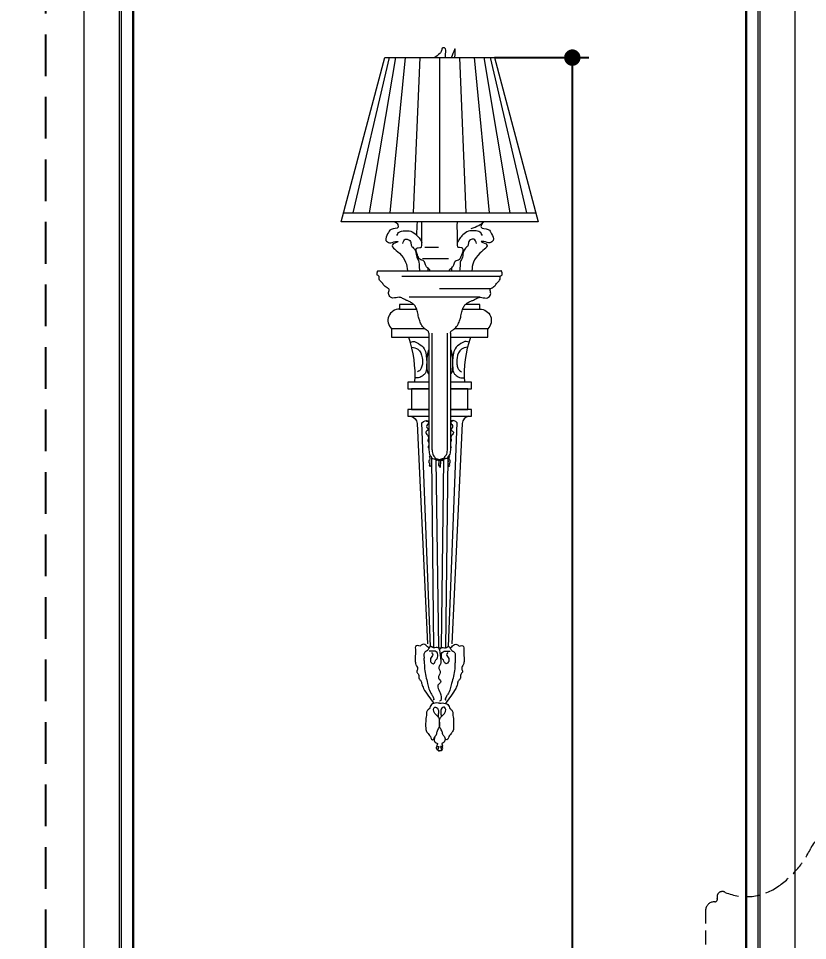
# Model space of a CAD drawing. Header units: inches. Extents: x 230831 to 416194, y 441295 to 526666.
# Drawn here: x 258397 to 259118, y 450510 to 451353 of the extents above; entities that cross this region are included whole.
import ezdxf

# ---------------------------------------------------------------- set-up
doc = ezdxf.new("R2010")
doc.units = ezdxf.units.IN
doc.header["$MEASUREMENT"] = 0
doc.linetypes.add('TRATTEGGIATA', pattern=[19.049999999999997, 12.7, -6.35])
for name, color, linetype in [('brass', 40, 'Continuous'), ('CQ Plaster', 1, 'Continuous'), ('CQ section wall', 3, 'Continuous'), ('CQ SPOT DETAIL DIMENSION', 9, 'Continuous'), ('FURNITURE', 200, 'Continuous'), ('LIGHT', 130, 'Continuous'), ('xref grd floor$2$CQ Wall hatch_CHB', 8, 'Continuous')]:
    doc.layers.add(name, color=color, linetype=linetype)
doc.layers.add('CQ gypsum 2', color=42, linetype='Continuous', lineweight=0)
doc.styles.get("Standard").update_dxf_attribs({"font": 'arial.ttf'})
doc.dimstyles.new('chester 15', dxfattribs={"dimscale": 0.15, "dimtxt": 150, "dimasz": 100, "dimexe": 100, "dimexo": 0, "dimgap": 80, "dimtad": 1, "dimdec": 0, "dimzin": 0, "dimdsep": 46, "dimtxsty": 'Standard', "dimblk": 'DOT', "dimcen": 100, "dimclrd": 1, "dimclre": 1, "dimclrt": 3, "dimadec": 0, "dimazin": 0, "dimtfac": 1, "dimtdec": 0, "dimtofl": 0, "dimtmove": 0, "dimatfit": 3, "dimfxl": 1, "dimtolj": 1, "dimtzin": 0, "dimlwd": -1, "dimarcsym": 0})

# ---------------------------------------------------------------- blocks, each defined once
blk = doc.blocks.new('section c and d')
at = {"layer": 'xref grd floor$2$CQ Wall hatch_CHB', "extrusion": (-2.772420434295382e-08, -3.397086406510971e-09, 0.9999999999999997)}
h = blk.add_hatch(dxfattribs=at)
h.set_pattern_fill('AR-CONC', color=256, scale=10, angle=-13.97142328298568, style=0)
h.set_pattern_definition([(36.02857671701432, (-139.3556818018742, 1.243151257490035e-12), (68.08902030313811, -23.40695012282138), [7.5, -82.5]), (341.0285767170143, (-139.3556818018742, 1.243151257490035e-12), (4.696115536243854, 76.34393155101377), [6, -66]), (86.48002117701432, (-133.6815968482897, -1.95057909910514), (72.78513543292053, 52.93698073081792), [6.374019199999999, -70.1142112]), (32.21277671701431, (-134.5269233425438, 19.40832532037465), (99.57057156855136, -41.82951326026698), [11.25, -123.75]), (82.66421220701432, (-126.2293796823606, 15.92253007405553), (114.2200327004979, 71.963769638355), [9.5610342, -105.171376]), (337.2127407070143, (-134.5269233425438, 19.40832532037465), (114.2200326282029, 71.96376960434766), [9, -99.0000001]), (7.028576717014317, (-126.0299502971898, 12.14186476061622), (48.20408439676903, -53.482391937558), [7.5, -82.5]), (312.0285767170143, (-126.0299502971898, 12.14186476061622), (41.11958765836167, 64.49518506525843), [6, -66]), (57.48002145701431, (-122.0129432920685, 7.684998795660059), (89.32367130771905, 11.0127931513372), [6.374019000000001, -70.1142112]), (23.52857671701431, (-139.3556818018742, 1.243151257490035e-12), (9.217332202968066, 32.01097604041664), [0, -65.19999999999999, 0, -67, 0, -66.25]), (353.5285767170143, (-139.3556818018742, 1.243151257490035e-12), (35.05129027384105, 31.92285780031193), [0, -38.2, 0, -63.7, 0, -25.25]), (313.5285767170143, (-160.9959645340905, 5.384065682154374), (51.25843738430945, -15.07725946313946), [0, -25, 0, -78, 0, -103.5]), (303.5285767170143, (-170.7001271942772, 7.798444911819455), (59.01024838598841, -4.365975426402727), [0, -32.5, 0, -51.8, 0, -73.5])])
h.paths.add_polyline_path([(248875.6379114118, 453817.1762365347), (248875.6379114118, 453567.1762365347), (245808.1390208977, 453567.1762365347), (245808.1390208977, 453817.1762365347)])
h.paths.add_polyline_path([(248875.6379114117, 449317.1762365347), (248875.6379114118, 449117.1762365347), (245808.1390208977, 449117.1762365347), (245808.1390208977, 449317.1762365347)])
at = {"layer": 'CQ Plaster', "color": 8, "linetype": 'TRATTEGGIATA', "ltscale": 3}
blk.add_line((247778.1390208978, 453567.1762365347, 0.000308660553070675), (247778.1390208978, 449317.1762365347, 0.000308660553070675), dxfattribs=at)
blk = doc.blocks.new('_Dot')
at = {"color": 0, "linetype": 'ByBlock', "lineweight": -2}
blk.add_line((-0.5, 0), (-1, 0), dxfattribs=at)
at = {"color": 0, "linetype": 'ByBlock', "const_width": 0.5}
blk.add_lwpolyline([(-0.25, 0, 1), (0.25, 0, 1)], format="xyb", close=True, dxfattribs=at)
blk = doc.blocks.new('*D226')
at = {"layer": 'CQ SPOT DETAIL DIMENSION', "color": 1, "lineweight": -2, "transparency": 16777216}
for p, q in [((258517.08576188, 452417.1756109033), (258294.4804512619, 452417.1756109033)), ((258517.0857618799, 449417.1762365348), (258294.4804512619, 449417.1762365348))]:
    blk.add_line(p, q, dxfattribs=at)
at = {"layer": 'CQ SPOT DETAIL DIMENSION', "color": 1, "transparency": 16777216}
blk.add_line((258309.4804512619, 452402.1756109033), (258309.4804512619, 449432.1762365348), dxfattribs=at)
at = {"layer": 'Defpoints', "color": 0, "transparency": 16777216}
for p in [(258517.08576188, 452417.1756109033, 0.0003290892201699618), (258309.4804512619, 449417.1762365348), (258517.0857618799, 449417.1762365348, 0.0003373635443084944)]:
    blk.add_point(p, dxfattribs=at)
at = {"layer": 'CQ SPOT DETAIL DIMENSION', "color": 1, "transparency": 16777216, "xscale": 15, "yscale": 15, "zscale": 15}
for p, rotation in [((258309.4804512619, 452417.1756109033), 90), ((258309.4804512619, 449417.1762365348), 270)]:
    blk.add_blockref('_Dot', p, dxfattribs=dict(at, rotation=rotation))
at = {"layer": 'CQ SPOT DETAIL DIMENSION', "color": 3, "transparency": 16777216, "insert": (258285.9848850954, 450917.1759237191), "char_height": 22.5, "attachment_point": 5, "rotation": 90}
blk.add_mtext('\\A1;3000', dxfattribs=at)
blk = doc.blocks.new('salda-5401-SP mirror side')
for p, q in [((9627.788537730958, 3109.958819684195), (9597.788537730958, 3109.958819684195)), ((9627.788537730958, 3099.644895681648), (9597.788537730958, 3099.644895681648)), ((9627.788537730958, 3047.226636183425), (9597.788537730958, 3047.226636183425)), ((9627.788537730958, 3028.738316279807), (9597.788537730958, 3028.738316279807)), ((9627.788537730958, 2967.520235981382), (9597.788537730958, 2967.520235981382)), ((9627.788537730958, 2958.146582998211), (9597.788537730958, 2958.146582998211)), ((9627.788537730958, 2614.958819684194), (9627.788537730958, 2589.958819684194))]:
    blk.add_line(p, q)
at = {"color": 0, "lineweight": 0}
blk.add_line((9567.41333535725, 2596.012359645908), (9627.788537730958, 2596.012359645908), dxfattribs=at)
blk.add_lwpolyline([(9627.788537730958, 2614.958819684194), (9627.788537730958, 3109.958819684195), (9597.788537730958, 3109.958819684195), (9597.788537730958, 2614.958819684194), (9627.788537730958, 2614.958819684194)])
at = {"color": 8, "linetype": 'TRATTEGGIATA', "lineweight": 0}
blk.add_lwpolyline([(9625.2916321909, 2627.024282024341), (9625.291632190896, 3005.085292668713, 0.4937807713318483), (9614.177188572878, 3013.595674780014, -0.4206343817845872), (9610.276224265926, 3015.894389224804, 0.3656931345275057), (9567.403157657547, 3024.559941000689, 0.1934465406519502), (9549.003889862997, 3007.123473094095, -0.1314674502366958), (9518.432178088202, 2971.751404753097, -0.2569710552346772), (9470.787979603454, 2966.748920966571, 0.6734296445349601), (9463.424184201394, 2961.554120948494, -0.5589496699633851), (9461.299225902912, 2958.138831797733, 0.3941792872439737), (9452.823388271267, 2950.891872534257), (9452.82338827127, 2628.957638013219, 0.4393564028940818), (9468.066833069377, 2614.958819684193), (9612.788537730958, 2614.958819684194, 0.3815355990000249), (9625.2916321909, 2627.024282024341, 0.5776363031091653)], format="xyb", dxfattribs=at)
at = {"color": 0, "lineweight": 0}
blk.add_lwpolyline([(9627.788537730958, 2614.958819684194), (9587.788537730958, 2614.958819684194, 0.3523804916223321), (9579.662295318456, 2608.419797565881, -0.2893688444987309), (9567.413335357247, 2596.012359645905), (9567.413335357247, 2589.958819684194), (9627.788537730958, 2589.958819684194)], format="xyb", dxfattribs=at)
blk = doc.blocks.new('wall lamp 1 classic front')
at = {"layer": 'brass', "color": 8, "lineweight": 0}
for p, q in [((2898.252193095428, 1826.17677976204), (2865.091197364225, 1684.17677976204)), ((2904.150656895483, 1826.17677976204), (2880.244228367319, 1684.17677976204)), ((2912.85871702954, 1826.17677976204), (2899.119370013028, 1684.17677976204)), ((2926.270720521516, 1826.17677976204), (2920.386587007339, 1684.17677976204)), ((2944.478673195936, 1826.17677976204), (2944.478673195936, 1684.17677976204)), ((2962.686625870356, 1826.17677976204), (2968.570759384533, 1684.17677976204)), ((2976.098629362332, 1826.17677976204), (2989.837976378829, 1684.17677976204)), ((2984.806689496389, 1826.17677976204), (3008.713118024552, 1684.17677976204)), ((2990.705153296443, 1826.17677976204), (3023.866149027632, 1684.17677976204)), ((2856.612006529267, 1684.17677976204), (3032.345339862604, 1684.17677976204))]:
    blk.add_line(p, q, dxfattribs=at)
at = {"layer": 'brass', "color": 0, "lineweight": 0}
for p, q in [((2931.098285521122, 1653.005829420987, 8.133822380670224e-08), (2943.468050517466, 1653.005829420987, 8.133822380670224e-08)), ((2928.838276829734, 1642.540342495833, 8.133822380670224e-08), (2952.72499314469, 1642.540342495833, 8.133822380670224e-08)), ((2888.511364126668, 1631.236701424465, 8.133822380670224e-08), (3000.445982265202, 1631.236701424465, 8.133822380670224e-08)), ((2999.813982242344, 1625.898295949313, 8.133822380670224e-08), (2909.991261575229, 1625.898295949313, 8.133822380670224e-08)), ((2991.084546654081, 1614.761248146619, 8.133822380670224e-08), (2944.384994211872, 1614.761248146619, 8.133822380670224e-08)), ((2981.447092585124, 1607.091519482476, 8.133822380670224e-08), (2916.725869189544, 1607.091519482476, 8.133822380670224e-08))]:
    blk.add_line(p, q, dxfattribs=at)
blk.add_lwpolyline([(2894.478673195936, 1826.17677976204), (2994.478673195936, 1826.17677976204), (3034.478673195936, 1676.17677976204), (2854.478673195936, 1676.17677976204), (2894.478673195936, 1826.17677976204)], dxfattribs=at)
at = {"layer": 'brass', "color": 0, "lineweight": 0, "elevation": 8.133822380670224e-08}
for points in [[(2907.750888201062, 1596.217759905775, 0.6811599596944213), (2900.516304730063, 1578.217664106558, -2.488062494732157)], [(2981.206458190809, 1596.217759905775, -0.6811599596944213), (2988.441041661808, 1578.217664106558, 2.488062494732157)], [(2917.859421183795, 1498.228086108006, -0.3559020520717641), (2923.939549845618, 1491.667432698172), (2933.459051771093, 1290.073378807529)], [(2928.337418091342, 1492.37313282331, -0.3338378157378475), (2934.478673195936, 1494.016732052117, -0.3338378157378475)], [(2960.61992830053, 1492.37313282331, 0.3338378157378475), (2954.478673195936, 1494.016732052117, 0.3338378157378475)], [(2971.097925208076, 1498.228086108006, 0.3559020520717641), (2965.017796546254, 1491.667432698172), (2955.498294620778, 1290.073378807529)]]:
    blk.add_lwpolyline(points, format="xyb", dxfattribs=at)
for points in [[(2920.950472391595, 1600.344167943504), (2907.750888201062, 1600.344167943504), (2907.750888201062, 1596.217759905775), (2923.527370294765, 1596.217759905775)], [(2965.429976097106, 1596.217759905775), (2981.206458190809, 1596.217759905775), (2981.206458190809, 1600.344167943504), (2968.006874000276, 1600.344167943504)], [(2931.069028111299, 1578.217664106558), (2900.516304730063, 1578.217664106558), (2900.516304730063, 1570.459095574579), (2934.478673195936, 1570.459095574579)], [(2954.478673195936, 1570.459095574579), (2988.441041661808, 1570.459095574579), (2988.441041661808, 1578.217664106558), (2957.888318280572, 1578.217664106558)], [(2934.478673195936, 1574.338379840569), (2934.478673195936, 1468.331008246115)], [(2934.478673195936, 1529.462159551402), (2915.396392328203, 1529.462159551402), (2915.396392328203, 1523.339655403177), (2934.478673195936, 1523.339655403177)], [(2954.478673195936, 1523.339655403177), (2973.560954063669, 1523.339655403177), (2973.560954063669, 1529.462159551402), (2954.478673195936, 1529.462159551402)], [(2934.478673195936, 1523.339655403177), (2918.788934839835, 1523.339655403177), (2918.788934839835, 1504.419087071363), (2934.478673195936, 1504.419087071363)], [(2954.478673195936, 1504.419087071363), (2970.168411552037, 1504.419087071363), (2970.168411552037, 1523.339655403177), (2954.478673195936, 1523.339655403177)], [(2934.478673195936, 1504.419087071363), (2915.396392328203, 1504.419087071363), (2915.396392328203, 1498.228086108006), (2934.478673195936, 1498.228086108006)], [(2954.478673195936, 1498.228086108006), (2973.560954063669, 1498.228086108006), (2973.560954063669, 1504.419087071363), (2954.478673195936, 1504.419087071363)], [(2937.051577854435, 1460.406714166868), (2939.006358320785, 1286.62914807198), (2936.02720090804, 1287.730520104508), (2928.337418091342, 1492.37313282331)], [(2951.905768537436, 1460.428752805905), (2949.950988071087, 1286.62914807198), (2952.588959110395, 1287.774850809029), (2960.61992830053, 1492.37313282331)], [(2940.860440460121, 1458.476375440186), (2943.365202886973, 1286.565624308698), (2946.281821804168, 1286.843992105902), (2948.295046017771, 1458.476375440186)]]:
    blk.add_lwpolyline(points, dxfattribs=at)
at = {"layer": 'brass', "color": 0, "lineweight": 0}
for centre, start, end in [((2813.401551877982, 1535.703747573235, 8.133822380670224e-08), 356.7070873889546, 18.65379367327587), ((3075.55579451389, 1535.703747573235, 8.133822380670224e-08), 161.3462063267241, 183.2929126110454)]:
    blk.add_arc(centre, 108.6617351266015, start, end, dxfattribs=at)
for points, knots in [([(2949.745803007884, 1826.17677976204, 8.133822380670224e-08), (2949.711828511151, 1827.197004420118, 8.133822380670224e-08), (2949.716327289655, 1830.140359256301, 8.133822380670224e-08), (2950.715498888942, 1835.13586877752, 8.133822380670224e-08), (2946.553688688571, 1835.356336163836, 8.133822380670224e-08), (2946.517678696709, 1832.220525317737, 8.133822380670224e-08), (2944.162085307037, 1829.024128504395, 8.133822380670224e-08), (2941.437233864245, 1827.223092094878, 8.133822380670224e-08), (2939.575015718887, 1826.17677976204, 8.133822380670224e-08)], [240.1215977437017, 240.1215977437017, 240.1215977437017, 240.1215977437017, 243.3352177093319, 249.0089553375749, 250.5326821422807, 253.265862387677, 256.2255265091393, 262.6533788118538, 262.6533788118538, 262.6533788118538, 262.6533788118538]), ([(2958.478867071431, 1826.17677976204, 8.133822380670224e-08), (2958.592204916278, 1830.009899052076, 8.133822380670224e-08), (2959.36588184676, 1837.950397526366, 8.133822380670224e-08), (2956.603744341237, 1829.522424963986, 8.133822380670224e-08), (2955.405979682752, 1826.728327066055, 8.133822380670224e-08), (2955.158600440827, 1826.17677976204, 8.133822380670224e-08)], [187.5269289276046, 187.5269289276046, 187.5269289276046, 187.5269289276046, 195.6279203529327, 202.2257786204395, 203.9941173796868, 203.9941173796868, 203.9941173796868, 203.9941173796868]), ([(2903.375048518428, 1676.176779762039, 8.133822380670224e-08), (2904.64213370746, 1675.653196868358, 8.133822380670223e-08), (2906.121150031053, 1674.445048305217, 8.133822380670223e-08), (2907.613631793636, 1669.073524238846, 8.133822380670224e-08), (2899.3052197463, 1670.654123938452, 8.133822380670224e-08), (2897.085089882883, 1664.780124769676, 8.133822380670224e-08), (2893.726771382531, 1659.381029790193, 8.133822380670224e-08), (2899.427616100864, 1655.932853031218, 8.133822380670224e-08), (2902.373624458418, 1658.132789830516, 8.133822380670224e-08), (2908.881730844227, 1658.093713609588, 8.133822380670224e-08), (2896.416199823656, 1655.434036191915, 8.133822380670224e-08), (2912.618651756481, 1645.2403621238, 8.133822380670224e-08), (2914.827970747568, 1636.641409513137, 8.133822380670224e-08), (2915.0109351761, 1631.236701424465, 8.133822380670224e-08)], [508.1542085394651, 508.1542085394651, 508.1542085394651, 508.1542085394651, 512.0234386885666, 514.6111246537308, 521.519393318975, 526.5957193793461, 532.873034899966, 536.534780257723, 542.2136545357978, 544.7532631867259, 549.7550309579607, 560.0331794445569, 576.8549105067314, 576.8549105067314, 576.8549105067314, 576.8549105067314]), ([(2935.069167221493, 1631.348936984809, 8.133822380670224e-08), (2935.184648881452, 1631.3991631886, 8.133822380670224e-08), (2936.384505910963, 1631.931051474747, 8.133822380670224e-08), (2932.600711746218, 1634.231824761226, 8.133822380670224e-08), (2931.361154640796, 1636.661166529708, 8.133822380670224e-08), (2930.733571964203, 1641.018738603858, 8.133822380670224e-08), (2925.50100739855, 1641.084538941037, 8.133822380670224e-08), (2924.564589218749, 1645.809455026071, 8.133822380670224e-08), (2922.76524553214, 1648.63345325172, 8.133822380670224e-08), (2922.917314472481, 1652.026055039909, 8.133822380670224e-08), (2925.444555956379, 1652.45334538567, 8.133822380670224e-08), (2927.483190267045, 1652.50845613882, 8.133822380670224e-08), (2928.162779897804, 1652.677954065874, 8.133822380670224e-08), (2928.162779897804, 1658.066047878862, 8.133822380670224e-08), (2928.162779897804, 1667.718973017791, 8.133822380670224e-08), (2928.518864435264, 1673.231497063111, 8.133822380670224e-08), (2928.202749128239, 1676.17677976204, 8.133822380670224e-08)], [437.4397260770335, 437.4397260770335, 437.4397260770335, 437.4397260770335, 437.793641844321, 441.1362962468842, 444.4191016518431, 447.9108271110674, 452.1932719524447, 456.5957005020094, 460.2601234847239, 463.0357949347217, 464.3929903312246, 467.3112152437366, 469.6005480723375, 470.602227149529, 471.3177396231308, 486.7191723301, 486.7191723301, 486.7191723301, 486.7191723301]), ([(2953.888179170379, 1631.348936984809, 8.133822380670224e-08), (2953.77269751042, 1631.3991631886, 8.133822380670224e-08), (2952.572840480909, 1631.931051474747, 8.133822380670224e-08), (2956.356634645654, 1634.231824761226, 8.133822380670224e-08), (2957.596191751076, 1636.661166529708, 8.133822380670224e-08), (2958.223774427668, 1641.018738603858, 8.133822380670224e-08), (2963.456338993321, 1641.084538941037, 8.133822380670224e-08), (2964.392757173122, 1645.809455026071, 8.133822380670224e-08), (2966.192100859731, 1648.63345325172, 8.133822380670224e-08), (2966.04003191939, 1652.026055039909, 8.133822380670224e-08), (2963.512790435492, 1652.45334538567, 8.133822380670224e-08), (2961.474156124827, 1652.50845613882, 8.133822380670224e-08), (2960.794566494067, 1652.677954065874, 8.133822380670224e-08), (2960.794566494067, 1658.066047878862, 8.133822380670224e-08), (2960.794566494067, 1667.718973017791, 8.133822380670224e-08), (2960.438481956608, 1673.231497063111, 8.133822380670224e-08), (2960.754597263633, 1676.17677976204, 8.133822380670224e-08)], [437.4397260770335, 437.4397260770335, 437.4397260770335, 437.4397260770335, 437.793641844321, 441.1362962468842, 444.4191016518431, 447.9108271110674, 452.1932719524447, 456.5957005020094, 460.2601234847239, 463.0357949347217, 464.3929903312246, 467.3112152437366, 469.6005480723375, 470.602227149529, 471.3177396231308, 486.7191723301, 486.7191723301, 486.7191723301, 486.7191723301]), ([(2973.370368257256, 1669.907189196978, 8.133822380670224e-08), (2978.211646402418, 1671.698728347632, 8.133822380670224e-08), (2983.077759748898, 1673.499457888532, 8.133822380670224e-08), (2984.25973904094, 1676.163162565082, 8.133822380670224e-08), (2984.265675941536, 1676.17677976204, 8.133822380670224e-08)], [0, 0, 0, 0, 12.5344215239639, 12.59872166797452, 12.59872166797452, 12.59872166797452, 12.59872166797452]), ([(2985.582297873443, 1676.176779762039, 8.133822380670224e-08), (2984.315212684412, 1675.653196868358, 8.133822380670223e-08), (2982.836196360818, 1674.445048305217, 8.133822380670223e-08), (2981.343714598235, 1669.073524238846, 8.133822380670224e-08), (2989.652126645571, 1670.654123938452, 8.133822380670224e-08), (2991.872256508988, 1664.780124769676, 8.133822380670224e-08), (2995.23057500934, 1659.381029790193, 8.133822380670224e-08), (2989.529730291008, 1655.932853031218, 8.133822380670224e-08), (2986.583721933453, 1658.132789830516, 8.133822380670224e-08), (2980.075615547645, 1658.093713609588, 8.133822380670224e-08), (2992.541146568215, 1655.434036191915, 8.133822380670224e-08), (2976.33869463539, 1645.2403621238, 8.133822380670224e-08), (2974.129375644304, 1636.641409513137, 8.133822380670224e-08), (2973.946411215772, 1631.236701424465, 8.133822380670224e-08)], [508.1542085394651, 508.1542085394651, 508.1542085394651, 508.1542085394651, 512.0234386885666, 514.6111246537308, 521.519393318975, 526.5957193793461, 532.873034899966, 536.534780257723, 542.2136545357978, 544.7532631867259, 549.7550309579607, 560.0331794445569, 576.8549105067314, 576.8549105067314, 576.8549105067314, 576.8549105067314]), ([(2905.398986416873, 1663.633531344951, 8.133822380670224e-08), (2906.031076005736, 1664.835244267217, 8.133822380670224e-08), (2907.45100299297, 1667.534773953141, 8.133822380670224e-08), (2912.759312379978, 1667.772801428901, 8.133822380670224e-08), (2918.361040016625, 1668.12270012652, 8.133822380670224e-08), (2922.979272472778, 1664.449968992105, 8.133822380670224e-08), (2926.430177854698, 1660.951597060102, 8.133822380670224e-08), (2927.677393811573, 1658.311897436144, 8.133822380670224e-08), (2928.161918882809, 1657.107511158526, 8.133822380670224e-08)], [0, 0, 0, 0, 3.823045919593913, 8.588096008096606, 14.45607682983688, 20.42753844789337, 25.30416962494717, 29.16558914717289, 29.16558914717289, 29.16558914717289, 29.16558914717289]), ([(2983.558359974999, 1663.633531344951, 8.133822380670224e-08), (2982.926270386135, 1664.835244267217, 8.133822380670224e-08), (2981.506343398902, 1667.534773953141, 8.133822380670224e-08), (2976.198034011893, 1667.772801428901, 8.133822380670224e-08), (2970.596306375246, 1668.12270012652, 8.133822380670224e-08), (2965.978073919094, 1664.449968992105, 8.133822380670224e-08), (2962.527168537173, 1660.951597060102, 8.133822380670224e-08), (2961.279952580298, 1658.311897436144, 8.133822380670224e-08), (2960.795427509063, 1657.107511158526, 8.133822380670224e-08)], [0, 0, 0, 0, 3.823045919593913, 8.588096008096606, 14.45607682983688, 20.42753844789337, 25.30416962494717, 29.16558914717292, 29.16558914717292, 29.16558914717292, 29.16558914717292]), ([(2910.727711823802, 1656.135603018526, 8.133822380670224e-08), (2911.276693888009, 1657.826284012448, 8.133822380670224e-08), (2912.219760061857, 1660.730645599496, 8.133822380670221e-08), (2916.188981263794, 1660.013746553042, 8.133822380670224e-08), (2918.490120406214, 1657.870746050323, 8.133822380670225e-08), (2917.877740807098, 1653.862588423557, 8.133822380670223e-08), (2921.674976937277, 1651.573782321484, 8.133822380670223e-08), (2923.294081306145, 1647.15294194998, 8.133822380670224e-08), (2923.288614798795, 1643.3729722183, 8.133822380670224e-08), (2926.148545406121, 1639.335128151167, 8.133822380670224e-08), (2925.601745506964, 1635.244402346559, 8.133822380670227e-08), (2926.095293719186, 1632.095250110657, 8.133822380670225e-08), (2926.230119776372, 1631.236701424465, 8.133822380670224e-08)], [0, 0, 0, 0, 4.568306860147746, 7.847726225459304, 9.991922788981643, 13.51649344386997, 18.28618343208541, 21.58439699963076, 27.36159327428087, 29.107570756543, 36.08964876168093, 38.70742782264604, 38.70742782264604, 38.70742782264604, 38.70742782264604]), ([(2978.22963456807, 1656.135603018526, 8.133822380670224e-08), (2977.680652503862, 1657.826284012448, 8.133822380670224e-08), (2976.737586330015, 1660.730645599496, 8.133822380670221e-08), (2972.768365128077, 1660.013746553042, 8.133822380670224e-08), (2970.467225985659, 1657.870746050323, 8.133822380670225e-08), (2971.079605584772, 1653.862588423557, 8.133822380670223e-08), (2967.282369454593, 1651.573782321484, 8.133822380670223e-08), (2965.663265085727, 1647.15294194998, 8.133822380670224e-08), (2965.668731593076, 1643.3729722183, 8.133822380670224e-08), (2962.80880098575, 1639.335128151167, 8.133822380670224e-08), (2963.355600884906, 1635.244402346559, 8.133822380670227e-08), (2962.862052672685, 1632.095250110657, 8.133822380670224e-08), (2962.727226615499, 1631.236701424465, 8.133822380670224e-08)], [0, 0, 0, 0, 4.568306860147746, 7.847726225459304, 9.991922788981643, 13.51649344386997, 18.28618343208541, 21.58439699963076, 27.36159327428087, 29.107570756543, 36.08964876168093, 38.70742782264595, 38.70742782264595, 38.70742782264595, 38.70742782264595]), ([(2934.478673195936, 1574.338379840569, 8.133822380670224e-08), (2934.476249353536, 1575.58607769315, 8.133822380670224e-08), (2933.62174341866, 1576.259173771738, 8.133822380670224e-08), (2931.568212653368, 1577.748853961514, 8.133822380670224e-08), (2927.955090804902, 1580.989215489082, 8.133822380670224e-08), (2926.398436492051, 1585.174822471641, 8.133822380670224e-08), (2924.974999915288, 1589.256366580476, 8.133822380670224e-08), (2924.513444285494, 1593.534429503589, 8.133822380670224e-08), (2923.163713474471, 1597.468199642897, 8.133822380670224e-08), (2921.218159180822, 1600.261293614442, 8.133822380670224e-08), (2918.840662676932, 1602.18318018886, 8.133822380670224e-08), (2916.187922291942, 1603.388552962204, 8.133822380670224e-08), (2913.309846338267, 1604.502129375773, 8.133822380670224e-08), (2910.648037924944, 1606.099825257463, 8.133822380670224e-08), (2906.695896448091, 1607.840094600104, 8.133822380670224e-08), (2902.341961474278, 1605.379558375249, 8.133822380670224e-08), (2897.551555170056, 1608.218171678642, 8.133822380670224e-08), (2897.834241914305, 1611.696211114451, 8.133822380670224e-08), (2898.63226114793, 1614.504774468935, 8.133822380670224e-08), (2895.944098468917, 1616.0564691194, 8.133822380670224e-08), (2893.320576128932, 1617.780577941025, 8.133822380670224e-08), (2891.777780885783, 1621.127950672364, 8.133822380670224e-08), (2888.580425565309, 1623.022344441748, 8.133822380670224e-08), (2889.634346585142, 1626.570382592383, 8.133822380670224e-08), (2886.782963758338, 1627.070841127554, 8.133822380670224e-08), (2887.545883502407, 1629.413141432086, 8.133822380670224e-08), (2887.845224918947, 1631.260784059776, 8.133822380670224e-08), (2888.314483963713, 1631.26246895069, 8.133822380670224e-08), (2888.511364126669, 1631.236701424465, 8.133822380670224e-08)], [304.5190197116856, 304.5190197116856, 304.5190197116856, 304.5190197116856, 308.2198015703535, 312.8284820115725, 317.9003864042899, 322.342112076896, 326.0040098111064, 330.8697660724484, 335.1722410241978, 338.3349715073404, 340.9482782634625, 344.2382558026624, 347.0395182777287, 350.1660857678883, 353.655840844064, 359.2791719453254, 363.508542174857, 367.2399023869613, 369.0300954866716, 371.4408439785788, 375.1390282824108, 378.7389540920968, 382.0816084946714, 385.2287463690447, 386.1022291683296, 389.5097345158137, 390.3827487254714, 390.918894339993, 390.918894339993, 390.918894339993, 390.918894339993]), ([(2954.478673195936, 1574.338379840569, 8.133822380670224e-08), (2954.481097038335, 1575.58607769315, 8.133822380670224e-08), (2955.335602973211, 1576.259173771738, 8.133822380670224e-08), (2957.389133738503, 1577.748853961514, 8.133822380670224e-08), (2961.002255586969, 1580.989215489082, 8.133822380670224e-08), (2962.558909899821, 1585.174822471641, 8.133822380670224e-08), (2963.982346476583, 1589.256366580476, 8.133822380670224e-08), (2964.443902106377, 1593.534429503589, 8.133822380670224e-08), (2965.793632917401, 1597.468199642897, 8.133822380670224e-08), (2967.739187211049, 1600.261293614442, 8.133822380670224e-08), (2970.116683714939, 1602.18318018886, 8.133822380670224e-08), (2972.76942409993, 1603.388552962204, 8.133822380670224e-08), (2975.647500053605, 1604.502129375773, 8.133822380670224e-08), (2978.309308466927, 1606.099825257463, 8.133822380670224e-08), (2982.26144994378, 1607.840094600104, 8.133822380670224e-08), (2986.615384917593, 1605.379558375249, 8.133822380670224e-08), (2991.405791221816, 1608.218171678642, 8.133822380670224e-08), (2991.123104477567, 1611.696211114451, 8.133822380670224e-08), (2990.325085243941, 1614.504774468935, 8.133822380670224e-08), (2993.013247922954, 1616.0564691194, 8.133822380670224e-08), (2995.63677026294, 1617.780577941025, 8.133822380670224e-08), (2997.179565506089, 1621.127950672364, 8.133822380670224e-08), (3000.376920826562, 1623.022344441748, 8.133822380670224e-08), (2999.322999806729, 1626.570382592383, 8.133822380670224e-08), (3002.174382633533, 1627.070841127554, 8.133822380670224e-08), (3001.411462889464, 1629.413141432086, 8.133822380670224e-08), (3001.112121472925, 1631.260784059776, 8.133822380670224e-08), (3000.642862428158, 1631.26246895069, 8.133822380670224e-08), (3000.445982265202, 1631.236701424465, 8.133822380670224e-08)], [304.5190197116856, 304.5190197116856, 304.5190197116856, 304.5190197116856, 308.2198015703535, 312.8284820115725, 317.9003864042899, 322.342112076896, 326.0040098111064, 330.8697660724484, 335.1722410241978, 338.3349715073404, 340.9482782634625, 344.2382558026624, 347.0395182777287, 350.1660857678883, 353.655840844064, 359.2791719453254, 363.508542174857, 367.2399023869613, 369.0300954866716, 371.4408439785788, 375.1390282824108, 378.7389540920968, 382.0816084946714, 385.2287463690447, 386.1022291683296, 389.5097345158137, 390.3827487254714, 390.918894339993, 390.918894339993, 390.918894339993, 390.918894339993]), ([(2937.478673195936, 1574.338379840569, 8.133822380670224e-08), (2937.478673195936, 1539.002589309082, 8.133822380670224e-08), (2937.478673195936, 1503.666798777596, 8.133822380670224e-08), (2937.478673195936, 1468.331008246109, 8.133822380670224e-08), (2937.652268159553, 1466.782807668308, 1.082734588328075e-07), (2937.903813518816, 1464.539409228322, 5.368693827751474e-08), (2938.780517400825, 1461.941298362747, 6.688789102192784e-08), (2940.12221961619, 1461.351703614553, 6.200455113805008e-08), (2939.852454923011, 1459.533472004446, 8.771412459562857e-08), (2943.280342773638, 1459.493817477096, -2.48583461794055e-07), (2947.490654748857, 1456.744255172569, 2.317534162774501e-06), (2947.47881845037, 1458.522480588349, 9.191879059267541e-08), (2947.478673195933, 1458.54430287792, 6.460615480624032e-08)], [0, 0, 0, 0, 1, 1, 1, 5.757579488903482, 7.893904159500298, 8.634308191927012, 9.726051922888631, 12.16499753379231, 17.38984146044161, 17.4547571141625, 17.4547571141625, 17.4547571141625, 17.4547571141625]), ([(2951.478673195936, 1574.338379840569, 8.133822380670224e-08), (2951.478673195936, 1539.002589309082, 8.133822380670224e-08), (2951.478673195936, 1503.666798777596, 8.133822380670224e-08), (2951.478673195936, 1468.331008246109, 8.133822380670224e-08), (2951.305078232318, 1466.782807668308, 1.082734588328075e-07), (2951.053532873056, 1464.539409228322, 5.368693827751474e-08), (2950.176828991046, 1461.941298362747, 6.688789102192784e-08), (2948.835126775682, 1461.351703614553, 6.200455113805008e-08), (2949.10489146886, 1459.533472004446, 8.771412459562857e-08), (2945.677003618234, 1459.493817477096, -2.48583461794055e-07), (2941.466691643014, 1456.744255172569, 2.317534162774501e-06), (2941.478527941501, 1458.522480588349, 9.191879059267541e-08), (2941.478673195939, 1458.54430287792, 6.460615480624032e-08)], [0, 0, 0, 0, 1, 1, 1, 5.757579488903482, 7.893904159500298, 8.634308191927012, 9.726051922888631, 12.16499753379231, 17.38984146044161, 17.4547571141625, 17.4547571141625, 17.4547571141625, 17.4547571141625]), ([(2954.478673195936, 1574.338379840569, 8.133822380670224e-08), (2954.478673195936, 1539.002589309082, 8.133822380670224e-08), (2954.478673195936, 1503.666798777596, 8.133822380670224e-08), (2954.478673195936, 1468.331008246109, 8.133822380670224e-08), (2954.305078232318, 1466.782807668308, 1.082734588328075e-07), (2954.053532873056, 1464.539409228322, 5.368693827751474e-08), (2953.176828991046, 1461.941298362747, 6.688789102192784e-08), (2951.835126775682, 1461.351703614553, 6.200455113805008e-08), (2952.10489146886, 1459.533472004446, 8.771412459562857e-08), (2948.677003618234, 1459.493817477096, -2.48583461794055e-07), (2944.466691643014, 1456.744255172569, 2.317534162774501e-06), (2944.478527941501, 1458.522480588349, 9.191879059267541e-08), (2944.478673195939, 1458.54430287792, 6.460615480624032e-08)], [0, 0, 0, 0, 1, 1, 1, 5.757579488903482, 7.893904159500298, 8.634308191927012, 9.726051922888631, 12.16499753379231, 17.38984146044161, 17.4547571141625, 17.4547571141625, 17.4547571141625, 17.4547571141625]), ([(2917.755316986619, 1565.996723464934, 8.133822380670224e-08), (2918.550206624144, 1566.324996884367, 8.133822380670224e-08), (2921.065654031396, 1567.096381017913, 8.133822380670225e-08), (2925.826105495236, 1564.541705499654, 8.133822380670224e-08), (2930.761499623944, 1560.776738194222, 8.133822380670227e-08), (2932.236739246879, 1554.394153612265, 8.13382238067022e-08), (2932.804022944549, 1548.647136314137, 8.133822380670227e-08), (2932.499035484479, 1543.019734440739, 8.133822380670221e-08), (2932.320051716008, 1537.902569910267, 8.133822380670225e-08), (2929.323392071639, 1535.695113307795, 8.133822380670224e-08), (2927.515803121029, 1534.000179155502, 8.133822380670224e-08), (2924.890335007153, 1533.248538649683, 8.133822380670223e-08), (2923.05911098786, 1533.413222484593, 8.133822380670223e-08), (2922.041034771788, 1533.504784797477, 8.133822380670224e-08)], [1.625799088629162, 1.625799088629162, 1.625799088629162, 1.625799088629162, 4.142312853956359, 9.576321623598467, 16.47626667308505, 22.27178440167422, 28.40721987418596, 33.78974435643961, 39.61050707554852, 42.1845758622546, 44.57120649494409, 47.01094217863167, 50.06553674904171, 50.06553674904171, 50.06553674904171, 50.06553674904171]), ([(2971.202029405251, 1565.996723464935, 8.133822380670224e-08), (2970.407139767727, 1566.324996884367, 8.133822380670224e-08), (2967.891692360475, 1567.096381017913, 8.133822380670225e-08), (2963.131240896636, 1564.541705499654, 8.133822380670224e-08), (2958.195846767926, 1560.776738194222, 8.133822380670227e-08), (2956.720607144992, 1554.394153612265, 8.13382238067022e-08), (2956.153323447324, 1548.647136314137, 8.133822380670227e-08), (2956.458310907391, 1543.019734440739, 8.133822380670221e-08), (2956.637294675865, 1537.902569910267, 8.133822380670225e-08), (2959.633954320231, 1535.695113307795, 8.133822380670224e-08), (2961.441543270844, 1534.000179155502, 8.133822380670224e-08), (2964.067011384715, 1533.248538649683, 8.133822380670223e-08), (2965.898235404012, 1533.413222484593, 8.133822380670223e-08), (2966.916311620083, 1533.504784797477, 8.133822380670224e-08)], [1.62579908863004, 1.62579908863004, 1.62579908863004, 1.62579908863004, 4.142312853956359, 9.576321623598467, 16.47626667308505, 22.27178440167422, 28.40721987418596, 33.78974435643961, 39.61050707554852, 42.1845758622546, 44.57120649494409, 47.01094217863167, 50.06553674904171, 50.06553674904171, 50.06553674904171, 50.06553674904171]), ([(2934.478673195936, 1559.052452667353, 8.133822380670224e-08), (2933.855130777068, 1557.65784998491, 8.133822380670224e-08), (2933.05813677751, 1554.011729278508, 8.13382238067022e-08), (2932.528601894379, 1548.647136314137, 8.133822380670227e-08), (2932.833589354448, 1543.019734440739, 8.133822380670221e-08), (2932.986351551894, 1538.652247349381, 8.133822380670225e-08), (2934.352441370054, 1537.091175603416, 8.133822380670224e-08), (2934.478673195936, 1536.959621590633, 8.133822380670224e-08)], [17.628359110711, 17.628359110711, 17.628359110711, 17.628359110711, 22.27178440167422, 28.40721987418596, 33.78974435643961, 39.61050707554852, 40.16615865221981, 40.16615865221981, 40.16615865221981, 40.16615865221981]), ([(2954.478673195936, 1559.052452667351, 8.133822380670224e-08), (2955.102215614804, 1557.657849984909, 8.133822380670224e-08), (2955.89920961436, 1554.011729278508, 8.133822380670221e-08), (2956.428744497493, 1548.647136314137, 8.133822380670227e-08), (2956.123757037423, 1543.019734440739, 8.133822380670221e-08), (2955.970994839978, 1538.65224734938, 8.133822380670224e-08), (2954.604905021817, 1537.091175603416, 8.133822380670224e-08), (2954.478673195936, 1536.959621590633, 8.133822380670225e-08)], [17.62835911071239, 17.62835911071239, 17.62835911071239, 17.62835911071239, 22.27178440167422, 28.40721987418596, 33.78974435643961, 39.61050707554852, 40.16615865222008, 40.16615865222008, 40.16615865222008, 40.16615865222008]), ([(2931.763853851768, 1494.348223341569, 8.133822380670224e-08), (2933.092731552619, 1493.68273376036, 8.133822380670224e-08), (2935.908019923996, 1492.272874166454, 8.133822380670221e-08), (2930.946433498189, 1489.052239180658, 8.133822380670225e-08), (2935.322364927988, 1485.741289169112, 8.133822380670224e-08), (2930.610232960973, 1483.906265675654, 8.133822380670223e-08), (2933.335672268513, 1481.067604687269, 8.133822380670224e-08), (2934.784789776886, 1478.577126020246, 8.133822380670225e-08), (2933.354717779261, 1476.101256494365, 8.133822380670221e-08), (2934.254183372251, 1474.856070037097, 8.133822380670224e-08), (2934.478673195936, 1474.403426986167, 8.133822380670224e-08)], [0, 0, 0, 0, 3.389600057931315, 7.18100343321247, 10.44010157630994, 13.28609702557171, 16.42507197885283, 19.03230002647901, 21.88859835346485, 23.37042316305846, 23.37042316305846, 23.37042316305846, 23.37042316305846]), ([(2957.193492540104, 1494.348223341569, 8.133822380670224e-08), (2955.864614839253, 1493.68273376036, 8.133822380670224e-08), (2953.049326467873, 1492.272874166454, 8.133822380670221e-08), (2958.010912893682, 1489.052239180658, 8.133822380670225e-08), (2953.634981463884, 1485.741289169112, 8.133822380670224e-08), (2958.347113430898, 1483.906265675654, 8.133822380670223e-08), (2955.621674123358, 1481.067604687269, 8.133822380670224e-08), (2954.172556614985, 1478.577126020246, 8.133822380670225e-08), (2955.60262861261, 1476.101256494365, 8.133822380670221e-08), (2954.703163019621, 1474.856070037098, 8.133822380670224e-08), (2954.478673195936, 1474.403426986168, 8.133822380670224e-08)], [0, 0, 0, 0, 3.389600057931315, 7.18100343321247, 10.44010157630994, 13.28609702557171, 16.42507197885283, 19.03230002647901, 21.88859835346485, 23.37042316305781, 23.37042316305781, 23.37042316305781, 23.37042316305781]), ([(2934.478673195935, 1471.188430207023, 8.133822380670224e-08), (2934.468798340117, 1471.165888792327, 8.133822380670224e-08), (2934.255790981636, 1470.689778217205, 8.133822380670224e-08), (2933.763216953376, 1469.932877751036, 8.133822380670225e-08), (2934.264352749486, 1469.33915032705, 8.133822380670225e-08), (2934.478673195937, 1469.097983394522, 8.133822380670225e-08)], [26.5968711063242, 26.5968711063242, 26.5968711063242, 26.5968711063242, 26.66403488978158, 28.01725222293033, 28.92093459107184, 28.92093459107184, 28.92093459107184, 28.92093459107184]), ([(2954.478673195936, 1471.188430207023, 8.133822380670224e-08), (2954.488548051754, 1471.165888792327, 8.133822380670224e-08), (2954.701555410235, 1470.689778217205, 8.133822380670224e-08), (2955.194129438496, 1469.932877751036, 8.133822380670225e-08), (2954.692993642386, 1469.33915032705, 8.133822380670224e-08), (2954.478673195936, 1469.097983394522, 8.133822380670224e-08)], [26.5968711063235, 26.5968711063235, 26.5968711063235, 26.5968711063235, 26.66403488978158, 28.01725222293033, 28.92093459107222, 28.92093459107222, 28.92093459107222, 28.92093459107222]), ([(2937.042257777105, 1458.586085581202, 8.133822380670224e-08), (2937.000318281004, 1458.544349678157, 8.133822380670224e-08), (2936.291148851174, 1457.753425486296, 8.133822380670225e-08), (2937.173228122716, 1455.471433362985, 8.133822380670227e-08), (2937.048219404952, 1453.537992152106, 8.133822380670224e-08), (2935.540160662277, 1451.722517964933, 8.133822380670224e-08), (2935.132102180572, 1453.710770355573, 8.133822380670224e-08), (2935.676293660786, 1454.788769224477, 8.133822380670224e-08), (2934.987532992039, 1455.650441253654, 8.133822380670224e-08), (2934.931130457171, 1456.806882370799, 8.133822380670224e-08), (2934.901025657562, 1458.117642069828, 8.133822380670225e-08), (2936.198016709203, 1459.713448972562, 8.133822380670224e-08), (2935.520297635555, 1460.932572510099, 8.133822380670223e-08), (2935.041877570048, 1461.793200576924, 8.133822380670224e-08)], [40.3674445131028, 40.3674445131028, 40.3674445131028, 40.3674445131028, 40.55591888400333, 43.8088446429964, 45.80668581260001, 47.20054744237206, 48.36458403118198, 49.99280435158856, 50.75830673229536, 51.36345024915164, 53.43321819350891, 54.50564873945243, 57.08017244700186, 57.08017244700186, 57.08017244700186, 57.08017244700186]), ([(2951.915088614773, 1458.586085581202, 8.133822380670224e-08), (2951.957028110874, 1458.544349678157, 8.133822380670224e-08), (2952.666197540704, 1457.753425486296, 8.133822380670225e-08), (2951.784118269162, 1455.471433362985, 8.133822380670227e-08), (2951.909126986925, 1453.537992152106, 8.133822380670224e-08), (2953.417185729601, 1451.722517964933, 8.133822380670224e-08), (2953.825244211306, 1453.710770355573, 8.133822380670224e-08), (2953.281052731092, 1454.788769224477, 8.133822380670224e-08), (2953.969813399839, 1455.650441253654, 8.133822380670224e-08), (2954.026215934707, 1456.806882370799, 8.133822380670224e-08), (2954.056320734316, 1458.117642069828, 8.133822380670225e-08), (2952.759329682674, 1459.713448972562, 8.133822380670224e-08), (2953.437048756322, 1460.932572510099, 8.133822380670223e-08), (2953.91546882183, 1461.793200576924, 8.133822380670224e-08)], [40.3674445131028, 40.3674445131028, 40.3674445131028, 40.3674445131028, 40.55591888400333, 43.8088446429964, 45.80668581260001, 47.20054744237206, 48.36458403118198, 49.99280435158856, 50.75830673229536, 51.36345024915164, 53.43321819350891, 54.50564873945243, 57.08017244700186, 57.08017244700186, 57.08017244700186, 57.08017244700186]), ([(2943.497210437953, 1457.880053032246, 8.133822380670225e-08), (2943.514299699799, 1457.861521480065, 8.133822380670225e-08), (2944.183565546363, 1457.092526260004, 8.133822380670225e-08), (2943.376838529938, 1454.83365503508, 8.133822380670224e-08), (2943.55174010492, 1452.904087328431, 8.133822380670224e-08), (2945.106183657103, 1451.128167020929, 8.133822380670223e-08), (2945.462755871915, 1453.126295032072, 8.133822380670224e-08), (2944.890904678978, 1454.189879603997, 8.133822380670227e-08), (2945.557181388208, 1455.069052676502, 8.133822380670221e-08), (2945.58369796159, 1456.226564738947, 8.133822380670228e-08), (2945.580905138691, 1457.200946610368, 8.133822380670224e-08), (2945.226372063512, 1457.847650821535, 8.133822380670224e-08), (2945.207809947894, 1457.880053032246, 8.133822380670224e-08)], [40.47401192208982, 40.47401192208982, 40.47401192208982, 40.47401192208982, 40.5559188839871, 43.80884464298838, 45.80668581258762, 47.20054744234547, 48.36458403114914, 49.99280435154168, 50.75830673224946, 51.36345024911537, 53.43321819345803, 53.54325232385019, 53.54325232385019, 53.54325232385019, 53.54325232385019])]:
    blk.add_open_spline(points, degree=3, knots=knots, dxfattribs=at)
for points in [[(2923.622324380285, 1663.710047193205, 8.133822380670224e-08), (2923.840643678566, 1667.866013869257, 8.133822380670224e-08), (2924.058962539318, 1672.021980561556, 8.133822380670224e-08), (2924.247674366839, 1676.17677976204, 8.133822380670224e-08)], [(2933.623412606867, 1633.812890167918, 8.133822380670224e-08), (2933.641250338052, 1632.956756675299, 8.133822380670224e-08), (2933.634736672943, 1632.09669096846, 8.133822380670224e-08), (2933.632577193353, 1631.236701424465, 8.133822380670224e-08)], [(2955.333933785006, 1633.812890167919, 8.133822380670224e-08), (2955.316096053821, 1632.956756675299, 8.133822380670224e-08), (2955.322609718929, 1632.09669096846, 8.133822380670224e-08), (2955.324769198519, 1631.236701424465, 8.133822380670224e-08)]]:
    blk.add_open_spline(points, degree=3, dxfattribs=at)
for points in [[(2918.997673765134, 1561.332476045731, 8.133822380670224e-08), (2924.512697732123, 1559.618780125149, 8.133822380670224e-08), (2928.588508593024, 1551.766036941276, 8.133822380670224e-08), (2928.73399101121, 1545.80376520437, 8.133822380670224e-08), (2927.71503829597, 1542.16828488426, 8.133822380670224e-08), (2926.113963978703, 1539.841493467435, 8.133822380670224e-08), (2924.367215313938, 1538.968989030879, 8.133822380670224e-08)], [(2969.959672626737, 1561.332476045731, 8.133822380670224e-08), (2964.444648659748, 1559.618780125149, 8.133822380670224e-08), (2960.368837798847, 1551.766036941276, 8.133822380670224e-08), (2960.223355380662, 1545.80376520437, 8.133822380670224e-08), (2961.242308095902, 1542.16828488426, 8.133822380670224e-08), (2962.843382413168, 1539.841493467435, 8.133822380670224e-08), (2964.590131077934, 1538.968989030879, 8.133822380670224e-08)], [(2934.478673195936, 1468.331008246177, 1.459443786129416e-07), (2935.25670010556, 1463.637476876181, 6.460615480623938e-08), (2936.295008454041, 1461.770447451755, 6.460615480623938e-08), (2936.883376507196, 1461.320979805244, 6.460615480623938e-08), (2937.091034838066, 1460.24916713891, 6.460615480623938e-08), (2939.308583412936, 1459.23381793246, 1.459443786129416e-07), (2944.478673195936, 1458.4793872242, 1.459443786129416e-07), (2944.478673195939, 1458.544302877921, 6.460615480623938e-08)], [(2934.983590521402, 1286.545777574311, 8.133822380670224e-08), (2933.415099958718, 1287.480391558215, 8.133822380670224e-08), (2931.806540398309, 1289.08739052787, 8.133822380670224e-08), (2929.795697000784, 1289.890923888465, 8.133822380670224e-08), (2927.6508869438, 1288.953513468804, 8.133822380670224e-08), (2926.310452631649, 1288.016035297579, 8.133822380670224e-08), (2924.299801163466, 1288.551746788506, 8.133822380670224e-08), (2922.557083014228, 1287.748213427911, 8.133822380670224e-08), (2922.288957765941, 1285.471558156698, 8.133822380670224e-08), (2922.288957765941, 1280.650425744635, 8.133822380670224e-08), (2922.154991106454, 1275.025759971947, 8.133822380670224e-08), (2922.825208262515, 1271.142105731108, 8.133822380670224e-08), (2924.299801163466, 1267.660150419003, 8.133822380670224e-08), (2923.629584007405, 1264.446084728128, 8.133822380670224e-08), (2925.238143567814, 1262.303374267546, 8.133822380670224e-08), (2925.640235475588, 1258.285775216077, 8.133822380670224e-08), (2927.382953624827, 1256.41088662519, 8.133822380670224e-08), (2928.187137440374, 1253.598519863079, 8.133822380670224e-08), (2929.795697000784, 1249.44697600098, 8.133822380670224e-08), (2939.179121044352, 1235.787112125383, 8.133822380670224e-08)], [(2944.478673195936, 1284.801969606704, 8.133822380670224e-08), (2943.20061591006, 1286.67685819762, 8.133822380670224e-08), (2939.006358320785, 1286.629148071994, 8.133822380670224e-08), (2936.02720090804, 1287.730520104508, 8.133822380670224e-08), (2934.755534270869, 1286.141146706692, 8.133822380670224e-08), (2933.280941369918, 1284.13238105674, 8.133822380670224e-08), (2931.672381809509, 1283.061025826448, 8.133822380670224e-08), (2930.600072745674, 1282.123547655223, 8.133822380670224e-08), (2930.197788908587, 1279.043359023416, 8.133822380670224e-08), (2930.197788908587, 1275.695416273475, 8.133822380670224e-08), (2930.465914156874, 1272.079516150769, 8.133822380670224e-08), (2930.734039405161, 1267.258383738705, 8.133822380670224e-08), (2931.806540398309, 1260.562362735726, 8.133822380670224e-08), (2933.549066618205, 1254.000286543377, 8.133822380670224e-08), (2934.755534270869, 1249.045277072246, 8.133822380670224e-08), (2937.034310987339, 1244.090199849552, 8.133822380670224e-08), (2938.642870547777, 1241.411777898042, 8.133822380670224e-08), (2939.045154384865, 1239.001245567792, 8.133822380670224e-08), (2938.508903888291, 1239.001245567792, 8.133822380670224e-08)], [(2937.127588632782, 1282.187708371274, 8.133822380670224e-08), (2938.19164473622, 1280.17975573991, 8.133822380670224e-08), (2937.245817088729, 1278.762393353404, 8.133822380670224e-08), (2936.181760985262, 1276.754508473574, 8.133822380670224e-08), (2936.536446353104, 1273.329193455675, 8.133822380670224e-08), (2938.428101648115, 1272.02992201755, 8.133822380670224e-08), (2940.08330003123, 1273.211102507323, 8.133822380670224e-08), (2941.02912767875, 1275.573327983801, 8.133822380670224e-08), (2941.856726870323, 1276.28200917704, 8.133822380670224e-08), (2942.684326061895, 1277.699371563546, 8.133822380670224e-08), (2942.802554517843, 1280.17975573991, 8.133822380670224e-08), (2942.211412238135, 1282.305799319655, 8.133822380670224e-08), (2940.319756943125, 1283.368821109513, 8.133822380670224e-08), (2938.66455855998, 1283.486912057865, 8.133822380670224e-08), (2934.881247969959, 1283.368821109513, 8.133822380670224e-08)], [(2944.478673195936, 1284.801969606704, 8.133822380670224e-08), (2945.446427747072, 1274.747504363868, 8.133822380670224e-08), (2945.364857789642, 1271.812846057392, 8.133822380670224e-08), (2943.651312895778, 1268.796614887031, 8.133822380670224e-08), (2945.038386030636, 1264.068505350514, 8.133822380670224e-08), (2943.324841136771, 1259.258822950053, 8.133822380670224e-08), (2945.609567661904, 1255.427405152803, 8.133822380670224e-08), (2943.651312895778, 1253.389438585595, 8.133822380670224e-08), (2945.438558645303, 1243.687484647568, 8.133822380670224e-08), (2944.478673195936, 1237.842829598185, 8.133822380670224e-08), (2944.412312616234, 1237.842829598185, 8.133822380670224e-08)], [(2944.478673195936, 1284.801969606704, 8.133822380670224e-08), (2945.756730481811, 1286.67685819762, 8.133822380670224e-08), (2949.950988071087, 1286.629148071994, 8.133822380670224e-08), (2952.930145483831, 1287.730520104508, 8.133822380670224e-08), (2954.201812121002, 1286.141146706692, 8.133822380670224e-08), (2955.676405021954, 1284.13238105674, 8.133822380670224e-08), (2957.284964582363, 1283.061025826448, 8.133822380670224e-08), (2958.357273646197, 1282.123547655223, 8.133822380670224e-08), (2958.759557483285, 1279.043359023416, 8.133822380670224e-08), (2958.759557483285, 1275.695416273475, 8.133822380670224e-08), (2958.491432234998, 1272.079516150769, 8.133822380670224e-08), (2958.223306986711, 1267.258383738705, 8.133822380670224e-08), (2957.150805993562, 1260.562362735726, 8.133822380670224e-08), (2955.408279773666, 1254.000286543377, 8.133822380670224e-08), (2954.201812121002, 1249.045277072246, 8.133822380670224e-08), (2951.923035404532, 1244.090199849552, 8.133822380670224e-08), (2950.314475844094, 1241.411777898042, 8.133822380670224e-08), (2949.912192007007, 1239.001245567792, 8.133822380670224e-08), (2950.448442503581, 1239.001245567792, 8.133822380670224e-08)], [(2951.829757759089, 1282.187708371274, 8.133822380670224e-08), (2950.765701655651, 1280.17975573991, 8.133822380670224e-08), (2951.711529303142, 1278.762393353404, 8.133822380670224e-08), (2952.775585406609, 1276.754508473574, 8.133822380670224e-08), (2952.420900038767, 1273.329193455675, 8.133822380670224e-08), (2950.529244743757, 1272.02992201755, 8.133822380670224e-08), (2948.874046360641, 1273.211102507323, 8.133822380670224e-08), (2947.928218713121, 1275.573327983801, 8.133822380670224e-08), (2947.100619521549, 1276.28200917704, 8.133822380670224e-08), (2946.273020329976, 1277.699371563546, 8.133822380670224e-08), (2946.154791874029, 1280.17975573991, 8.133822380670224e-08), (2946.745934153736, 1282.305799319655, 8.133822380670224e-08), (2948.637589448746, 1283.368821109513, 8.133822380670224e-08), (2950.292787831891, 1283.486912057865, 8.133822380670224e-08), (2954.076098421912, 1283.368821109513, 8.133822380670224e-08)], [(2953.973755870469, 1286.545777574311, 8.133822380670224e-08), (2955.542246433153, 1287.480391558215, 8.133822380670224e-08), (2957.150805993562, 1289.08739052787, 8.133822380670224e-08), (2959.161649391088, 1289.890923888465, 8.133822380670224e-08), (2961.306459448071, 1288.953513468804, 8.133822380670224e-08), (2962.646893760222, 1288.016035297579, 8.133822380670224e-08), (2964.657545228405, 1288.551746788506, 8.133822380670224e-08), (2966.400263377644, 1287.748213427911, 8.133822380670224e-08), (2966.668388625931, 1285.471558156698, 8.133822380670224e-08), (2966.668388625931, 1280.650425744635, 8.133822380670224e-08), (2966.802355285417, 1275.025759971947, 8.133822380670224e-08), (2966.132138129356, 1271.142105731108, 8.133822380670224e-08), (2964.657545228405, 1267.660150419003, 8.133822380670224e-08), (2965.327762384466, 1264.446084728128, 8.133822380670224e-08), (2963.719202824057, 1262.303374267546, 8.133822380670224e-08), (2963.317110916283, 1258.285775216077, 8.133822380670224e-08), (2961.574392767045, 1256.41088662519, 8.133822380670224e-08), (2960.770208951497, 1253.598519863079, 8.133822380670224e-08), (2959.161649391088, 1249.44697600098, 8.133822380670224e-08), (2949.77822534752, 1235.787112125383, 8.133822380670224e-08)], [(2944.478673195936, 1236.005543116493, 8.133822380670224e-08), (2939.179121044337, 1235.787112125383, 8.133822380670224e-08), (2937.013774551018, 1234.612842293498, 8.133822380670224e-08), (2934.799678012529, 1230.926480560751, 8.133822380670224e-08), (2932.995734412896, 1228.9603983861, 8.133822380670224e-08), (2932.421865771266, 1226.420867108229, 8.133822380670224e-08), (2932.421865771266, 1224.618608176925, 8.133822380670224e-08), (2931.929759016351, 1222.079076899054, 8.133822380670224e-08), (2931.847805200294, 1220.03108310273, 8.133822380670224e-08), (2931.683705638894, 1217.655375068206, 8.133822380670224e-08), (2931.683705638894, 1214.788129552106, 8.133822380670224e-08), (2931.929759016351, 1212.002863409244, 8.133822380670224e-08), (2932.585773403353, 1210.118692856266, 8.133822380670224e-08), (2933.979755993412, 1208.070699059941, 8.133822380670224e-08), (2935.373738583501, 1206.432263371955, 8.133822380670224e-08), (2936.521667796103, 1204.302357953957, 8.133822380670224e-08), (2937.095728367047, 1202.909724882526, 8.133822380670224e-08), (2938.699873553302, 1202.616699436955, 8.133822380670224e-08), (2940.184638707757, 1205.583268722562, 8.133822380670224e-08), (2941.174418167622, 1206.572170318816, 8.133822380670224e-08), (2942.164197627488, 1209.868418637531, 8.133822380670224e-08), (2942.989109808699, 1211.681314561908, 8.133822380670224e-08), (2944.478673195936, 1214.647951599078, 8.133822380670224e-08), (2944.478673195936, 1218.933101514018, 8.133822380670224e-08), (2944.478673195936, 1220.745997438395, 8.133822380670224e-08), (2943.011326646742, 1223.486818565709, 8.133822380670224e-08), (2938.885998023459, 1230.200522722719, 8.133822380670224e-08), (2940.116264910746, 1232.163488326171, 8.133822380670224e-08), (2942.961425025733, 1230.617669004465, 8.133822380670224e-08), (2943.413034695888, 1229.243396602555, 8.133822380670224e-08), (2943.31476688835, 1226.742686961762, 8.133822380670224e-08), (2943.011326646742, 1223.486818565709, 8.133822380670224e-08)], [(2944.478673195936, 1236.005543116493, 8.133822380670224e-08), (2949.778225347534, 1235.787112125383, 8.133822380670224e-08), (2951.943571840853, 1234.612842293498, 8.133822380670224e-08), (2954.157668379343, 1230.926480560751, 8.133822380670224e-08), (2955.961611978975, 1228.9603983861, 8.133822380670224e-08), (2956.535480620605, 1226.420867108229, 8.133822380670224e-08), (2956.535480620605, 1224.618608176925, 8.133822380670224e-08), (2957.02758737552, 1222.079076899054, 8.133822380670224e-08), (2957.109541191578, 1220.03108310273, 8.133822380670224e-08), (2957.273640752977, 1217.655375068206, 8.133822380670224e-08), (2957.273640752977, 1214.788129552106, 8.133822380670224e-08), (2957.02758737552, 1212.002863409244, 8.133822380670224e-08), (2956.371572988519, 1210.118692856266, 8.133822380670224e-08), (2954.977590398459, 1208.070699059941, 8.133822380670224e-08), (2953.58360780837, 1206.432263371955, 8.133822380670224e-08), (2952.435678595768, 1204.302357953957, 8.133822380670224e-08), (2951.861618024825, 1202.909724882526, 8.133822380670224e-08), (2950.25747283857, 1202.616699436955, 8.133822380670224e-08), (2948.772707684115, 1205.583268722562, 8.133822380670224e-08), (2947.782928224249, 1206.572170318816, 8.133822380670224e-08), (2946.793148764384, 1209.868418637531, 8.133822380670224e-08), (2945.968236583172, 1211.681314561908, 8.133822380670224e-08), (2944.478673195936, 1214.647951599078, 8.133822380670224e-08), (2944.478673195936, 1218.933101514018, 8.133822380670224e-08), (2944.478673195936, 1220.745997438395, 8.133822380670224e-08), (2945.94601974513, 1223.486818565709, 8.133822380670224e-08), (2950.071348368412, 1230.200522722719, 8.133822380670224e-08), (2948.841081481125, 1232.163488326171, 8.133822380670224e-08), (2945.995921366139, 1230.617669004465, 8.133822380670224e-08), (2945.544311695983, 1229.243396602555, 8.133822380670224e-08), (2945.642579503521, 1226.742686961762, 8.133822380670224e-08), (2945.94601974513, 1223.486818565709, 8.133822380670224e-08)], [(2939.946520687492, 1205.15102278655, 8.133822380670224e-08), (2939.919008540517, 1200.820199387219, 8.133822380670224e-08), (2941.298020644292, 1199.685767465633, 8.133822380670224e-08), (2942.433474451656, 1199.199582356391, 8.133822380670224e-08), (2941.865747547974, 1196.606595107076, 8.133822380670224e-08), (2942.595654719949, 1196.201440849355, 8.133822380670224e-08), (2943.487934089502, 1196.444533403976, 8.133822380670224e-08), (2942.839021087017, 1193.608385848477, 8.133822380670224e-08), (2943.325561891896, 1192.39292307537, 8.133822380670224e-08), (2944.478673195936, 1192.39292307537, 8.133822380670224e-08), (2946.732307172588, 1193.203231590784, 8.133822380670224e-08), (2946.894487440881, 1196.282471700905, 8.133822380670224e-08), (2946.407754706717, 1196.849687661698, 8.133822380670224e-08)], [(2949.010825704379, 1205.15102278655, 8.133822380670224e-08), (2949.038337851354, 1200.820199387219, 8.133822380670224e-08), (2947.65932574758, 1199.685767465633, 8.133822380670224e-08), (2946.523871940215, 1199.199582356391, 8.133822380670224e-08), (2947.091598843897, 1196.606595107076, 8.133822380670224e-08), (2946.361691671922, 1196.201440849355, 8.133822380670224e-08), (2945.469412302369, 1196.444533403976, 8.133822380670224e-08), (2946.118325304855, 1193.608385848477, 8.133822380670224e-08), (2945.631784499976, 1192.39292307537, 8.133822380670224e-08), (2944.478673195936, 1192.39292307537, 8.133822380670224e-08), (2942.225039219284, 1193.203231590784, 8.133822380670224e-08), (2942.062858950991, 1196.282471700905, 8.133822380670224e-08), (2942.549591685154, 1196.849687661698, 8.133822380670224e-08)]]:
    blk.add_spline(points, degree=3, dxfattribs=at)
blk = doc.blocks.new('*D453')
at = {"layer": 'CQ SPOT DETAIL DIMENSION', "color": 1, "lineweight": -2, "transparency": 16777216}
for p, q in [((258832.2024434343, 451317.1764643335), (258918.4608740352, 451317.1764643335)), ((258874.8812631267, 449417.176236535), (258918.4608740352, 449417.176236535))]:
    blk.add_line(p, q, dxfattribs=at)
at = {"layer": 'CQ SPOT DETAIL DIMENSION', "color": 1, "transparency": 16777216}
blk.add_line((258903.4608740352, 451302.1764643335), (258903.4608740352, 449432.176236535), dxfattribs=at)
at = {"layer": 'Defpoints', "color": 0, "transparency": 16777216}
for p in [(258832.2024434343, 451317.1764643335, 0.0002847966799975309), (258874.8812631267, 449417.176236535, -0.00114469010875405), (258903.4608740352, 449417.176236535)]:
    blk.add_point(p, dxfattribs=at)
at = {"layer": 'CQ SPOT DETAIL DIMENSION', "color": 1, "transparency": 16777216, "xscale": 15, "yscale": 15, "zscale": 15}
for p, rotation in [((258903.4608740352, 451317.1764643335), 90), ((258903.4608740352, 449417.176236535), 270)]:
    blk.add_blockref('_Dot', p, dxfattribs=dict(at, rotation=rotation))
at = {"layer": 'CQ SPOT DETAIL DIMENSION', "color": 3, "transparency": 16777216, "insert": (258879.9729818115, 450367.1763504341), "char_height": 22.5, "attachment_point": 5, "rotation": 90}
blk.add_mtext('\\A1;1900', dxfattribs=at)

msp = doc.modelspace()

# ---------------------------------------------------------------- linework, layer by layer
at = {"layer": 'CQ gypsum 2', "elevation": 0.0002807236906379597}
for points in [[(259107.1685233716, 452337.2002264383), (258457.2363634965, 452337.2127696353), (258457.2363634965, 449647.0635246391), (259107.1685233716, 449647.0509814422)], [(259075.1690210937, 452305.2007241605), (258489.2358657744, 452305.2132673574), (258489.2358657744, 449679.0630269169), (259075.1690210937, 449679.05048372)], [(259073.1690210937, 452303.2007241605), (258491.2358657744, 452303.2132673574), (258491.2358657744, 449681.0630269169), (259073.1690210937, 449681.05048372)], [(259062.9690210916, 452293.0007241584), (258501.4358657766, 452293.0132673553), (258501.4358657766, 449691.263026919), (259062.9690210916, 449691.2504837221)], [(259061.9690210916, 452292.0007241585), (258502.4358657765, 452292.0132673554), (258502.4358657765, 449692.2630269189), (259061.9690210916, 449692.250483722)]]:
    msp.add_lwpolyline(points, close=True, dxfattribs=at)

# ---------------------------------------------------------------- block references
at = {"layer": 'CQ section wall'}
msp.add_blockref('section c and d', (10643.94936901977, 0, 0.0002905160519317026), dxfattribs=at)
at = {"layer": 'FURNITURE'}
msp.add_blockref('salda-5401-SP mirror side', (249572.3818293864, 447587.2174168506, 0.0003568510588616738), dxfattribs=at)
at = {"layer": 'LIGHT'}
msp.add_blockref('wall lamp 1 classic front', (255837.7237702382, 449490.9996845712, 0.0002847966799975309), dxfattribs=at)

# ---------------------------------------------------------------- dimensions: what is measured, and where the dimension line sits
at = {"layer": 'CQ SPOT DETAIL DIMENSION', "color": 2}
for base, p1, p2, picture, middle in [((258309.4804512619, 449417.1762365348), (258517.08576188, 452417.1756109033, 0.0003290892201699618), (258517.0857618799, 449417.1762365348, 0.0003373635443084944), '*D226', (258285.9848850954, 450917.1759237191)), ((258903.4608740352, 449417.176236535), (258832.2024434342, 451317.1764643333, 0.0002847966799975309), (258874.8812631266, 449417.1762365347, -0.00114469010875405), '*D453', (258879.9729818115, 450367.1763504341))]:
    dim = msp.add_linear_dim(base=base, p1=p1, p2=p2, angle=90, dimstyle='chester 15', dxfattribs=at)
    dim.commit()
    dim.dimension.update_dxf_attribs({"geometry": picture, "text_midpoint": middle})

doc.saveas('drawing.dxf')
